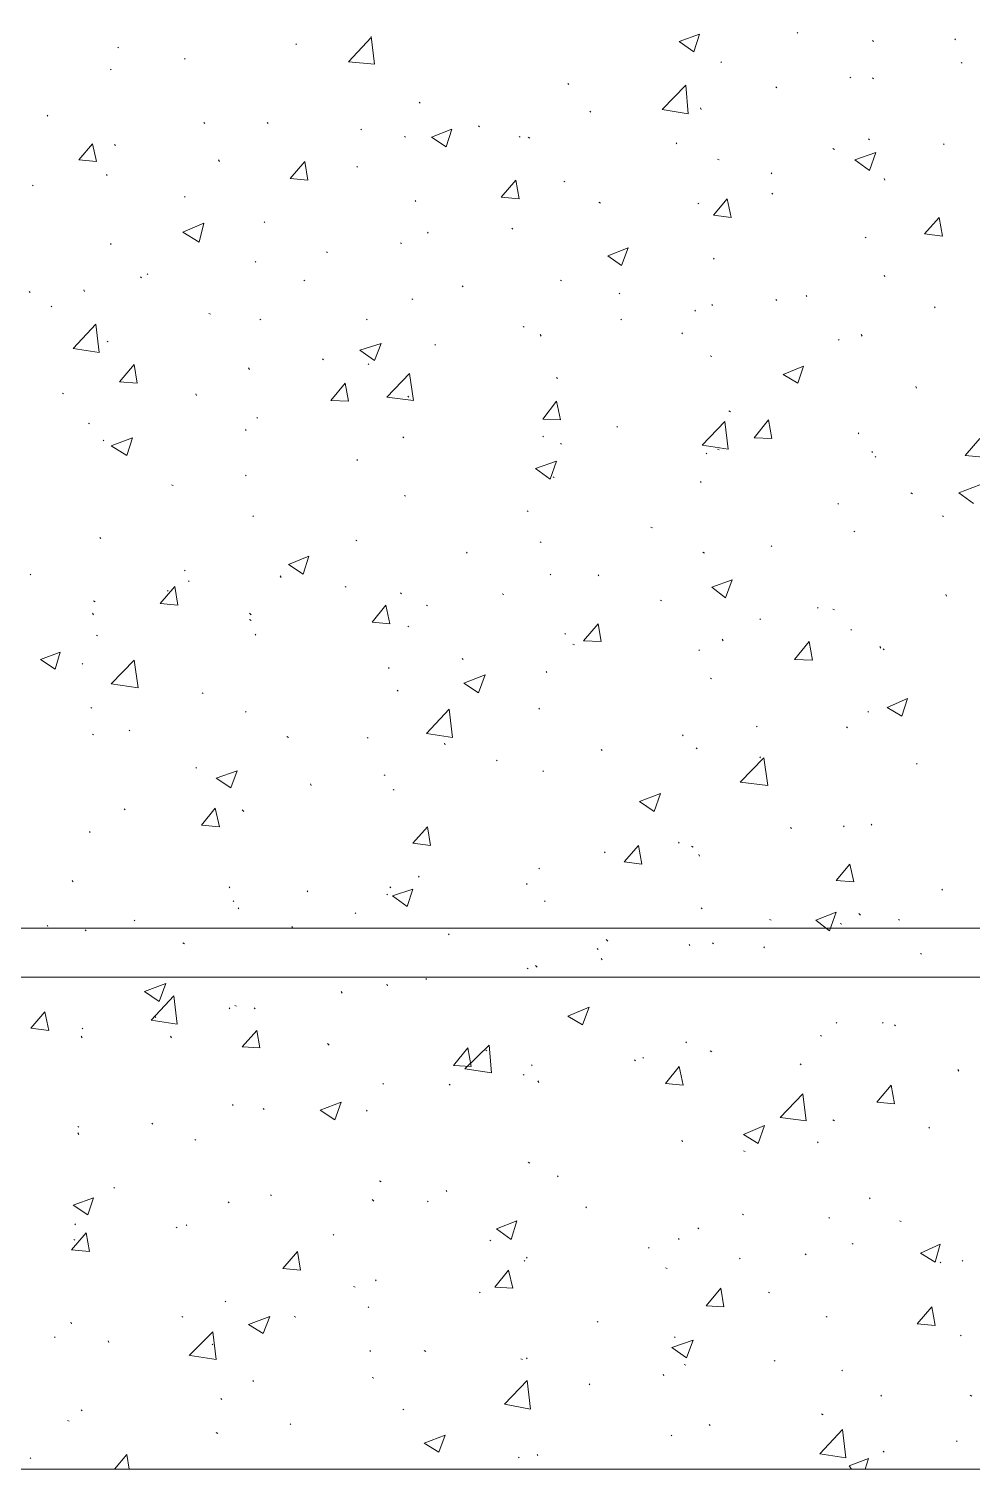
# Model space of a CAD drawing. Header units: millimetres. Extents: x 2928 to 3112, y 1220 to 1280.
# Drawn here: x 2945.132 to 2947.067, y 1240.79 to 1243.746 of the extents above; entities that cross this region are included whole.
import ezdxf

# ---------------------------------------------------------------- set-up
doc = ezdxf.new("R2010")
doc.units = ezdxf.units.MM

msp = doc.modelspace()

# ---------------------------------------------------------------- linework, layer by layer
at = {"color": 253, "linetype": 'Continuous', "lineweight": 5, "true_color": 0x9a9a9a}
for points in [[(2940.97965, 1262.56226), (2981.54689, 1262.56226), (2981.54689, 1240.79028), (2940.97965, 1240.79028)], [(2941.98633, 1261.55224), (2980.53854, 1261.55224), (2980.53854, 1241.8003), (2941.98633, 1241.8003)]]:
    msp.add_lwpolyline(points, close=True, dxfattribs=at)
for points in [[(2961.2116, 1241.9003), (2942.08633, 1241.9003), (2942.08633, 1247.74538), (2950.25144, 1247.74538), (2950.25144, 1256.61384), (2942.08633, 1256.61384), (2942.08633, 1261.45224), (2961.2116, 1261.45224), (2961.2116, 1249.1904)], [(2947.92975, 1241.8003), (2941.92799, 1241.8003), (2941.92799, 1241.8003)], [(2946.92306, 1240.79028), (2941.12465, 1240.79028), (2941.12465, 1240.79028)], [(2946.92306, 1240.79028), (2941.92799, 1240.79028), (2941.92799, 1240.79028)]]:
    msp.add_lwpolyline(points, dxfattribs=at)
at = {"color": 92, "linetype": 'Continuous', "lineweight": 13, "true_color": 0x00b800}
for points in [[(2945.68138, 1243.71366), (2945.67971, 1243.71532), (2945.67971, 1243.71532)], [(2945.78805, 1243.67866), (2945.83472, 1243.72866), (2945.83472, 1243.72866)], [(2945.84138, 1243.67366), (2945.83472, 1243.73032), (2945.83472, 1243.73032)], [(2946.46639, 1243.72032), (2946.50806, 1243.73532), (2946.50806, 1243.73532)], [(2946.46639, 1243.72032), (2946.49639, 1243.69866), (2946.49639, 1243.69866)], [(2946.49639, 1243.69866), (2946.50806, 1243.73532), (2946.50806, 1243.73532)], [(2946.70973, 1243.73699), (2946.70806, 1243.73866), (2946.70806, 1243.73866)], [(2946.86473, 1243.72032), (2946.86306, 1243.72199), (2946.86306, 1243.72199)], [(2947.03307, 1243.72366), (2947.0314, 1243.72532), (2947.0314, 1243.72532)], [(2945.31637, 1243.70699), (2945.31471, 1243.70866), (2945.31471, 1243.70866)], [(2945.45304, 1243.68366), (2945.45138, 1243.68532), (2945.45138, 1243.68532)], [(2945.30137, 1243.66199), (2945.29971, 1243.66366), (2945.29971, 1243.66366)], [(2945.78805, 1243.67866), (2945.84138, 1243.67366), (2945.84138, 1243.67366)], [(2946.55306, 1243.67699), (2946.55139, 1243.67866), (2946.55139, 1243.67866)], [(2947.0464, 1243.67532), (2947.04473, 1243.67699), (2947.04473, 1243.67699)], [(2946.23972, 1243.63199), (2946.23805, 1243.63366), (2946.23805, 1243.63366)], [(2946.43139, 1243.58032), (2946.47972, 1243.63032), (2946.47972, 1243.63032)], [(2946.48472, 1243.57199), (2946.47972, 1243.63032), (2946.47972, 1243.63032)], [(2946.66639, 1243.62532), (2946.66473, 1243.62699), (2946.66473, 1243.62699)], [(2946.81806, 1243.64532), (2946.8164, 1243.64699), (2946.8164, 1243.64699)], [(2946.86473, 1243.64366), (2946.86306, 1243.64532), (2946.86306, 1243.64532)], [(2945.17137, 1243.56699), (2945.16971, 1243.56865), (2945.16971, 1243.56865)], [(2945.93472, 1243.59365), (2945.93305, 1243.59532), (2945.93305, 1243.59532)], [(2946.28472, 1243.57532), (2946.28305, 1243.57699), (2946.28305, 1243.57699)], [(2946.43139, 1243.58032), (2946.48472, 1243.57199), (2946.48472, 1243.57199)], [(2946.51139, 1243.58032), (2946.50972, 1243.58365), (2946.50972, 1243.58365)], [(2945.49304, 1243.55199), (2945.49138, 1243.55365), (2945.49138, 1243.55365)], [(2945.62305, 1243.55199), (2945.62138, 1243.55365), (2945.62138, 1243.55365)], [(2945.81471, 1243.53865), (2945.81305, 1243.54032), (2945.81305, 1243.54032)], [(2945.95805, 1243.52365), (2945.99972, 1243.54032), (2945.99972, 1243.54032)], [(2945.98805, 1243.50365), (2945.99972, 1243.54032), (2945.99972, 1243.54032)], [(2946.05638, 1243.54532), (2946.05472, 1243.54699), (2946.05472, 1243.54699)], [(2945.23471, 1243.47699), (2945.26304, 1243.51032), (2945.26304, 1243.51032)], [(2945.27137, 1243.47365), (2945.26304, 1243.51032), (2945.26304, 1243.51032)], [(2945.30971, 1243.50699), (2945.30804, 1243.50865), (2945.30804, 1243.50865)], [(2945.90472, 1243.52365), (2945.90305, 1243.52532), (2945.90305, 1243.52532)], [(2945.95805, 1243.52365), (2945.98805, 1243.50365), (2945.98805, 1243.50365)], [(2946.13972, 1243.52365), (2946.13805, 1243.52532), (2946.13805, 1243.52532)], [(2946.15972, 1243.52199), (2946.15639, 1243.52365), (2946.15639, 1243.52365)], [(2946.46139, 1243.51032), (2946.45972, 1243.51199), (2946.45972, 1243.51199)], [(2946.8564, 1243.51865), (2946.85473, 1243.52032), (2946.85473, 1243.52032)], [(2947.00973, 1243.50865), (2947.00807, 1243.51032), (2947.00807, 1243.51032)], [(2946.54806, 1243.47699), (2946.54473, 1243.47865), (2946.54473, 1243.47865)], [(2946.78473, 1243.49865), (2946.7814, 1243.50032), (2946.7814, 1243.50032)], [(2946.8264, 1243.47699), (2946.86973, 1243.49199), (2946.86973, 1243.49199)], [(2946.8564, 1243.45532), (2946.86973, 1243.49199), (2946.86973, 1243.49199)], [(2945.23471, 1243.47699), (2945.27137, 1243.47365), (2945.27137, 1243.47365)], [(2945.52304, 1243.47365), (2945.52138, 1243.47699), (2945.52138, 1243.47699)], [(2945.66805, 1243.43865), (2945.69805, 1243.47365), (2945.69805, 1243.47365)], [(2945.70471, 1243.43532), (2945.69805, 1243.47365), (2945.69805, 1243.47365)], [(2945.80638, 1243.46199), (2945.80471, 1243.46365), (2945.80471, 1243.46365)], [(2946.65639, 1243.44865), (2946.65473, 1243.45032), (2946.65473, 1243.45032)], [(2946.8264, 1243.47699), (2946.8564, 1243.45532), (2946.8564, 1243.45532)], [(2945.14137, 1243.42365), (2945.13971, 1243.42532), (2945.13971, 1243.42532)], [(2945.29304, 1243.44532), (2945.29137, 1243.44699), (2945.29137, 1243.44699)], [(2945.66805, 1243.43865), (2945.70471, 1243.43532), (2945.70471, 1243.43532)], [(2946.10139, 1243.40032), (2946.13139, 1243.43532), (2946.13139, 1243.43532)], [(2946.13805, 1243.39699), (2946.13139, 1243.43532), (2946.13139, 1243.43532)], [(2946.23139, 1243.43199), (2946.22972, 1243.43365), (2946.22972, 1243.43365)], [(2946.88806, 1243.43532), (2946.8864, 1243.43865), (2946.8864, 1243.43865)], [(2945.45304, 1243.40032), (2945.45138, 1243.40199), (2945.45138, 1243.40199)], [(2945.92638, 1243.39198), (2945.92472, 1243.39365), (2945.92472, 1243.39365)], [(2946.10139, 1243.40032), (2946.13805, 1243.39699), (2946.13805, 1243.39699)], [(2946.30472, 1243.38865), (2946.30139, 1243.39032), (2946.30139, 1243.39032)], [(2946.53639, 1243.36365), (2946.56473, 1243.39699), (2946.56473, 1243.39699)], [(2946.57306, 1243.35865), (2946.56473, 1243.39699), (2946.56473, 1243.39699)], [(2946.65806, 1243.40699), (2946.65639, 1243.40865), (2946.65639, 1243.40865)], [(2946.50639, 1243.38698), (2946.50472, 1243.38865), (2946.50472, 1243.38865)], [(2946.53639, 1243.36365), (2946.57306, 1243.35865), (2946.57306, 1243.35865)], [(2945.44804, 1243.32865), (2945.49138, 1243.34698), (2945.49138, 1243.34698)], [(2945.48138, 1243.30865), (2945.49138, 1243.34698), (2945.49138, 1243.34698)], [(2945.61638, 1243.34865), (2945.61471, 1243.35032), (2945.61471, 1243.35032)], [(2946.12472, 1243.33532), (2946.12305, 1243.33698), (2946.12305, 1243.33698)], [(2946.96973, 1243.32532), (2946.99973, 1243.35865), (2946.99973, 1243.35865)], [(2947.0064, 1243.32032), (2946.99973, 1243.35865), (2946.99973, 1243.35865)], [(2945.30137, 1243.30365), (2945.29971, 1243.30532), (2945.29971, 1243.30532)], [(2945.44804, 1243.32865), (2945.48138, 1243.30865), (2945.48138, 1243.30865)], [(2945.89638, 1243.30532), (2945.89472, 1243.30698), (2945.89472, 1243.30698)], [(2945.95138, 1243.32698), (2945.94972, 1243.32865), (2945.94972, 1243.32865)], [(2946.84973, 1243.31698), (2946.84806, 1243.31865), (2946.84806, 1243.31865)], [(2946.96973, 1243.32532), (2947.0064, 1243.32032), (2947.0064, 1243.32032)], [(2945.74471, 1243.28698), (2945.74305, 1243.28865), (2945.74305, 1243.28865)], [(2946.31972, 1243.28032), (2946.36139, 1243.29698), (2946.36139, 1243.29698)], [(2946.31972, 1243.28032), (2946.34806, 1243.26032), (2946.34806, 1243.26032)], [(2946.34806, 1243.26032), (2946.36139, 1243.29698), (2946.36139, 1243.29698)], [(2946.53806, 1243.27365), (2946.53639, 1243.27532), (2946.53639, 1243.27532)], [(2945.37638, 1243.24198), (2945.37471, 1243.24365), (2945.37471, 1243.24365)], [(2945.59805, 1243.26698), (2945.59638, 1243.26865), (2945.59638, 1243.26865)], [(2945.36304, 1243.23532), (2945.36138, 1243.23698), (2945.36138, 1243.23698)], [(2945.69805, 1243.22865), (2945.69638, 1243.23032), (2945.69638, 1243.23032)], [(2946.02305, 1243.21698), (2946.02138, 1243.21865), (2946.02138, 1243.21865)], [(2946.22472, 1243.22865), (2946.22305, 1243.23032), (2946.22305, 1243.23032)], [(2946.88806, 1243.23698), (2946.8864, 1243.24032), (2946.8864, 1243.24032)], [(2945.13471, 1243.20532), (2945.13304, 1243.20698), (2945.13304, 1243.20698)], [(2945.24637, 1243.20698), (2945.24471, 1243.21032), (2945.24471, 1243.21032)], [(2945.91972, 1243.19032), (2945.91805, 1243.19198), (2945.91805, 1243.19198)], [(2946.34472, 1243.20198), (2946.34306, 1243.20365), (2946.34306, 1243.20365)], [(2946.66639, 1243.18865), (2946.66473, 1243.19032), (2946.66473, 1243.19032)], [(2946.72806, 1243.19698), (2946.72639, 1243.19865), (2946.72639, 1243.19865)], [(2945.17971, 1243.17532), (2945.17804, 1243.17698), (2945.17804, 1243.17698)], [(2945.50471, 1243.16031), (2945.50138, 1243.16198), (2945.50138, 1243.16198)], [(2946.49972, 1243.16698), (2946.49806, 1243.16865), (2946.49806, 1243.16865)], [(2946.53473, 1243.17865), (2946.53306, 1243.18032), (2946.53306, 1243.18032)], [(2946.9914, 1243.17365), (2946.98973, 1243.17532), (2946.98973, 1243.17532)], [(2945.22304, 1243.09031), (2945.26971, 1243.14031), (2945.26971, 1243.14031)], [(2945.27637, 1243.08198), (2945.26971, 1243.14031), (2945.26971, 1243.14031)], [(2945.60805, 1243.14865), (2945.60638, 1243.15031), (2945.60638, 1243.15031)], [(2945.82638, 1243.14865), (2945.82471, 1243.15031), (2945.82471, 1243.15031)], [(2946.14805, 1243.13365), (2946.14639, 1243.13531), (2946.14639, 1243.13531)], [(2946.34806, 1243.14865), (2946.34639, 1243.15031), (2946.34639, 1243.15031)], [(2945.29471, 1243.10365), (2945.29304, 1243.10531), (2945.29304, 1243.10531)], [(2945.81138, 1243.08698), (2945.85472, 1243.10031), (2945.85472, 1243.10031)], [(2945.84138, 1243.06531), (2945.85472, 1243.10031), (2945.85472, 1243.10031)], [(2945.96638, 1243.09698), (2945.96472, 1243.09865), (2945.96472, 1243.09865)], [(2946.18305, 1243.11531), (2946.18139, 1243.11865), (2946.18139, 1243.11865)], [(2946.47306, 1243.12031), (2946.47139, 1243.12198), (2946.47139, 1243.12198)], [(2946.79473, 1243.10698), (2946.79306, 1243.10865), (2946.79306, 1243.10865)], [(2946.8414, 1243.11531), (2946.83973, 1243.11865), (2946.83973, 1243.11865)], [(2945.22304, 1243.09031), (2945.27637, 1243.08198), (2945.27637, 1243.08198)], [(2945.73638, 1243.06698), (2945.73471, 1243.06865), (2945.73471, 1243.06865)], [(2945.81138, 1243.08698), (2945.84138, 1243.06531), (2945.84138, 1243.06531)], [(2946.53306, 1243.07365), (2946.52973, 1243.07531), (2946.52973, 1243.07531)], [(2945.31804, 1243.02198), (2945.34804, 1243.05698), (2945.34804, 1243.05698)], [(2945.35471, 1243.01865), (2945.34804, 1243.05698), (2945.34804, 1243.05698)], [(2945.58471, 1243.04698), (2945.58304, 1243.05031), (2945.58304, 1243.05031)], [(2945.82972, 1243.05698), (2945.82805, 1243.05865), (2945.82805, 1243.05865)], [(2945.86638, 1242.99031), (2945.91305, 1243.03865), (2945.91305, 1243.03865)], [(2945.92138, 1242.98365), (2945.91305, 1243.03865), (2945.91305, 1243.03865)], [(2946.67973, 1243.03698), (2946.72139, 1243.05365), (2946.72139, 1243.05365)], [(2946.67973, 1243.03698), (2946.70973, 1243.01865), (2946.70973, 1243.01865)], [(2946.70973, 1243.01865), (2946.72139, 1243.05365), (2946.72139, 1243.05365)], [(2945.31804, 1243.02198), (2945.35471, 1243.01865), (2945.35471, 1243.01865)], [(2945.75138, 1242.98365), (2945.78138, 1243.01865), (2945.78138, 1243.01865)], [(2945.78805, 1242.98198), (2945.78138, 1243.01865), (2945.78138, 1243.01865)], [(2946.21639, 1243.02865), (2946.21472, 1243.03031), (2946.21472, 1243.03031)], [(2946.95306, 1243.00865), (2946.9514, 1243.01198), (2946.9514, 1243.01198)], [(2945.20304, 1242.99698), (2945.20137, 1242.99865), (2945.20137, 1242.99865)], [(2945.47638, 1242.99365), (2945.47471, 1242.99698), (2945.47471, 1242.99698)], [(2945.75138, 1242.98365), (2945.78805, 1242.98198), (2945.78805, 1242.98198)], [(2945.86638, 1242.99031), (2945.92138, 1242.98365), (2945.92138, 1242.98365)], [(2945.91138, 1242.99031), (2945.90972, 1242.99198), (2945.90972, 1242.99198)], [(2946.18639, 1242.94531), (2946.21472, 1242.98198), (2946.21472, 1242.98198)], [(2946.22305, 1242.94365), (2946.21472, 1242.98198), (2946.21472, 1242.98198)], [(2945.60138, 1242.94698), (2945.59971, 1242.94865), (2945.59971, 1242.94865)], [(2946.57139, 1242.96031), (2946.56806, 1242.96198), (2946.56806, 1242.96198)], [(2945.25637, 1242.93531), (2945.25471, 1242.93698), (2945.25471, 1242.93698)], [(2945.57804, 1242.92198), (2945.57638, 1242.92364), (2945.57638, 1242.92364)], [(2946.18639, 1242.94531), (2946.22305, 1242.94365), (2946.22305, 1242.94365)], [(2946.33972, 1242.92865), (2946.33806, 1242.93031), (2946.33806, 1242.93031)], [(2946.51306, 1242.89198), (2946.55973, 1242.94031), (2946.55973, 1242.94031)], [(2946.56639, 1242.88364), (2946.55973, 1242.94031), (2946.55973, 1242.94031)], [(2946.61973, 1242.90698), (2946.64973, 1242.94365), (2946.64973, 1242.94365)], [(2946.65639, 1242.90531), (2946.64973, 1242.94365), (2946.64973, 1242.94365)], [(2946.83473, 1242.91531), (2946.83306, 1242.91698), (2946.83306, 1242.91698)], [(2945.28637, 1242.90031), (2945.28471, 1242.90198), (2945.28471, 1242.90198)], [(2945.30137, 1242.89031), (2945.34471, 1242.90698), (2945.34471, 1242.90698)], [(2945.30137, 1242.89031), (2945.33304, 1242.87031), (2945.33304, 1242.87031)], [(2945.33304, 1242.87031), (2945.34471, 1242.90698), (2945.34471, 1242.90698)], [(2945.90138, 1242.90698), (2945.89972, 1242.90864), (2945.89972, 1242.90864)], [(2946.18805, 1242.90864), (2946.18639, 1242.91031), (2946.18639, 1242.91031)], [(2946.22472, 1242.89364), (2946.22305, 1242.89531), (2946.22305, 1242.89531)], [(2946.51306, 1242.89198), (2946.56639, 1242.88364), (2946.56639, 1242.88364)], [(2946.61973, 1242.90698), (2946.65639, 1242.90531), (2946.65639, 1242.90531)], [(2947.05307, 1242.87031), (2947.08307, 1242.90531), (2947.08307, 1242.90531)], [(2945.80638, 1242.86031), (2945.80471, 1242.86198), (2945.80471, 1242.86198)], [(2946.17139, 1242.84364), (2946.21472, 1242.85864), (2946.21472, 1242.85864)], [(2946.20139, 1242.82198), (2946.21472, 1242.85864), (2946.21472, 1242.85864)], [(2946.52306, 1242.87364), (2946.52139, 1242.87531), (2946.52139, 1242.87531)], [(2946.54806, 1242.88198), (2946.54473, 1242.88364), (2946.54473, 1242.88364)], [(2946.86306, 1242.87698), (2946.8614, 1242.87864), (2946.8614, 1242.87864)], [(2946.86973, 1242.86698), (2946.86806, 1242.86864), (2946.86806, 1242.86864)], [(2947.05307, 1242.87031), (2947.08973, 1242.86698), (2947.08973, 1242.86698)], [(2945.57804, 1242.82864), (2945.57638, 1242.83031), (2945.57638, 1242.83031)], [(2946.17139, 1242.84364), (2946.20139, 1242.82198), (2946.20139, 1242.82198)], [(2945.42804, 1242.80864), (2945.42471, 1242.81031), (2945.42471, 1242.81031)], [(2946.20972, 1242.82531), (2946.20805, 1242.82698), (2946.20805, 1242.82698)], [(2946.51139, 1242.81531), (2946.50972, 1242.81698), (2946.50972, 1242.81698)], [(2947.03973, 1242.79364), (2947.08307, 1242.81031), (2947.08307, 1242.81031)], [(2945.90472, 1242.78698), (2945.90305, 1242.78864), (2945.90305, 1242.78864)], [(2946.79306, 1242.77031), (2946.7914, 1242.77198), (2946.7914, 1242.77198)], [(2946.94473, 1242.79198), (2946.9414, 1242.79364), (2946.9414, 1242.79364)], [(2947.03973, 1242.79364), (2947.06973, 1242.77198), (2947.06973, 1242.77198)], [(2945.59304, 1242.74531), (2945.59138, 1242.74698), (2945.59138, 1242.74698)], [(2946.15639, 1242.75531), (2946.15472, 1242.75698), (2946.15472, 1242.75698)], [(2947.00807, 1242.74531), (2947.0064, 1242.74698), (2947.0064, 1242.74698)], [(2946.41139, 1242.72198), (2946.40806, 1242.72364), (2946.40806, 1242.72364)], [(2946.8264, 1242.71364), (2946.82473, 1242.71531), (2946.82473, 1242.71531)], [(2945.27971, 1242.70031), (2945.27804, 1242.70198), (2945.27804, 1242.70198)], [(2945.80471, 1242.69531), (2945.80305, 1242.69698), (2945.80305, 1242.69698)], [(2946.18305, 1242.69197), (2946.18139, 1242.69364), (2946.18139, 1242.69364)], [(2946.65639, 1242.68364), (2946.65473, 1242.68531), (2946.65473, 1242.68531)], [(2945.66471, 1242.64697), (2945.70638, 1242.66364), (2945.70638, 1242.66364)], [(2945.69471, 1242.62697), (2945.70638, 1242.66364), (2945.70638, 1242.66364)], [(2946.03138, 1242.67031), (2946.02972, 1242.67197), (2946.02972, 1242.67197)], [(2946.51806, 1242.67031), (2946.51472, 1242.67197), (2946.51472, 1242.67197)], [(2945.13637, 1242.62531), (2945.13471, 1242.62697), (2945.13471, 1242.62697)], [(2945.45304, 1242.63364), (2945.45138, 1242.63531), (2945.45138, 1242.63531)], [(2945.64971, 1242.62031), (2945.64805, 1242.62364), (2945.64805, 1242.62364)], [(2945.66471, 1242.64697), (2945.69471, 1242.62697), (2945.69471, 1242.62697)], [(2946.20305, 1242.62531), (2946.20139, 1242.62697), (2946.20139, 1242.62697)], [(2946.30139, 1242.62364), (2946.29972, 1242.62531), (2946.29972, 1242.62531)], [(2945.40138, 1242.56697), (2945.43138, 1242.60197), (2945.43138, 1242.60197)], [(2945.41804, 1242.59197), (2945.41638, 1242.59364), (2945.41638, 1242.59364)], [(2945.43804, 1242.56364), (2945.43138, 1242.60197), (2945.43138, 1242.60197)], [(2945.46138, 1242.61197), (2945.45971, 1242.61364), (2945.45971, 1242.61364)], [(2945.78305, 1242.60031), (2945.78138, 1242.60197), (2945.78138, 1242.60197)], [(2946.53306, 1242.60031), (2946.57473, 1242.61531), (2946.57473, 1242.61531)], [(2946.53306, 1242.60031), (2946.56139, 1242.57864), (2946.56139, 1242.57864)], [(2946.56139, 1242.57864), (2946.57473, 1242.61531), (2946.57473, 1242.61531)], [(2945.26804, 1242.57031), (2945.26471, 1242.57197), (2945.26471, 1242.57197)], [(2945.40138, 1242.56697), (2945.43804, 1242.56364), (2945.43804, 1242.56364)], [(2945.83638, 1242.52864), (2945.86472, 1242.56364), (2945.86472, 1242.56364)], [(2945.87305, 1242.52531), (2945.86472, 1242.56364), (2945.86472, 1242.56364)], [(2945.89638, 1242.58697), (2945.89472, 1242.58864), (2945.89472, 1242.58864)], [(2945.94972, 1242.56197), (2945.94805, 1242.56364), (2945.94805, 1242.56364)], [(2946.10639, 1242.58531), (2946.10305, 1242.58697), (2946.10305, 1242.58697)], [(2946.42972, 1242.57197), (2946.42806, 1242.57364), (2946.42806, 1242.57364)], [(2947.01473, 1242.58197), (2947.01307, 1242.58531), (2947.01307, 1242.58531)], [(2945.26471, 1242.54364), (2945.26304, 1242.54697), (2945.26304, 1242.54697)], [(2945.58804, 1242.54364), (2945.58471, 1242.54697), (2945.58471, 1242.54697)], [(2945.58804, 1242.53197), (2945.58471, 1242.53364), (2945.58471, 1242.53364)], [(2946.63306, 1242.53364), (2946.63139, 1242.53531), (2946.63139, 1242.53531)], [(2946.75139, 1242.55697), (2946.74973, 1242.55864), (2946.74973, 1242.55864)], [(2946.78473, 1242.55364), (2946.7814, 1242.55531), (2946.7814, 1242.55531)], [(2945.59805, 1242.50197), (2945.59638, 1242.50364), (2945.59638, 1242.50364)], [(2945.83638, 1242.52864), (2945.87305, 1242.52531), (2945.87305, 1242.52531)], [(2945.91138, 1242.51864), (2945.90972, 1242.52031), (2945.90972, 1242.52031)], [(2946.23305, 1242.50364), (2946.23139, 1242.50531), (2946.23139, 1242.50531)], [(2946.26972, 1242.49031), (2946.29972, 1242.52531), (2946.29972, 1242.52531)], [(2946.30639, 1242.48864), (2946.29972, 1242.52531), (2946.29972, 1242.52531)], [(2946.81973, 1242.51197), (2946.81806, 1242.51364), (2946.81806, 1242.51364)], [(2945.27304, 1242.50031), (2945.27137, 1242.50197), (2945.27137, 1242.50197)], [(2946.25139, 1242.48197), (2946.24805, 1242.48364), (2946.24805, 1242.48364)], [(2946.26972, 1242.49031), (2946.30639, 1242.48864), (2946.30639, 1242.48864)], [(2946.55639, 1242.49031), (2946.55473, 1242.49364), (2946.55473, 1242.49364)], [(2946.70306, 1242.45197), (2946.73306, 1242.48864), (2946.73306, 1242.48864)], [(2946.73973, 1242.4503), (2946.73306, 1242.48864), (2946.73306, 1242.48864)], [(2946.87973, 1242.47531), (2946.87806, 1242.47864), (2946.87806, 1242.47864)], [(2946.8864, 1242.47197), (2946.88473, 1242.47364), (2946.88473, 1242.47364)], [(2945.15637, 1242.45197), (2945.19637, 1242.46697), (2945.19637, 1242.46697)], [(2945.15637, 1242.45197), (2945.18637, 1242.43197), (2945.18637, 1242.43197)], [(2945.18637, 1242.43197), (2945.19637, 1242.46697), (2945.19637, 1242.46697)], [(2945.24304, 1242.44197), (2945.24137, 1242.44364), (2945.24137, 1242.44364)], [(2945.30137, 1242.40197), (2945.34804, 1242.4503), (2945.34804, 1242.4503)], [(2945.35637, 1242.39364), (2945.34804, 1242.4503), (2945.34804, 1242.4503)], [(2946.02305, 1242.45197), (2946.02138, 1242.45364), (2946.02138, 1242.45364)], [(2946.50806, 1242.47031), (2946.50639, 1242.47197), (2946.50639, 1242.47197)], [(2946.70306, 1242.45197), (2946.73973, 1242.4503), (2946.73973, 1242.4503)], [(2945.87138, 1242.43364), (2945.86972, 1242.4353), (2945.86972, 1242.4353)], [(2946.02472, 1242.40364), (2946.06805, 1242.4203), (2946.06805, 1242.4203)], [(2946.05472, 1242.38364), (2946.06805, 1242.4203), (2946.06805, 1242.4203)], [(2946.19472, 1242.4253), (2946.19305, 1242.42697), (2946.19305, 1242.42697)], [(2946.53306, 1242.41197), (2946.52973, 1242.41364), (2946.52973, 1242.41364)], [(2945.30137, 1242.40197), (2945.35637, 1242.39364), (2945.35637, 1242.39364)], [(2945.88972, 1242.38697), (2945.88805, 1242.38864), (2945.88805, 1242.38864)], [(2946.02472, 1242.40364), (2946.05472, 1242.38364), (2946.05472, 1242.38364)], [(2945.48971, 1242.38197), (2945.48804, 1242.38364), (2945.48804, 1242.38364)], [(2946.89306, 1242.35364), (2946.93473, 1242.37197), (2946.93473, 1242.37197)], [(2946.92306, 1242.3353), (2946.93473, 1242.37197), (2946.93473, 1242.37197)], [(2945.26137, 1242.35197), (2945.25971, 1242.35364), (2945.25971, 1242.35364)], [(2945.57804, 1242.34364), (2945.57638, 1242.3453), (2945.57638, 1242.3453)], [(2945.94805, 1242.3003), (2945.99472, 1242.3503), (2945.99472, 1242.3503)], [(2946.00138, 1242.29197), (2945.99472, 1242.3503), (2945.99472, 1242.3503)], [(2946.17972, 1242.3503), (2946.17805, 1242.35197), (2946.17805, 1242.35197)], [(2946.85473, 1242.34364), (2946.85306, 1242.3453), (2946.85306, 1242.3453)], [(2946.89306, 1242.35364), (2946.92306, 1242.3353), (2946.92306, 1242.3353)], [(2945.26471, 1242.29697), (2945.26304, 1242.29864), (2945.26304, 1242.29864)], [(2945.33971, 1242.3053), (2945.33804, 1242.30697), (2945.33804, 1242.30697)], [(2945.94805, 1242.3003), (2946.00138, 1242.29197), (2946.00138, 1242.29197)], [(2946.47472, 1242.2953), (2946.47306, 1242.29697), (2946.47306, 1242.29697)], [(2946.62639, 1242.31364), (2946.62473, 1242.3153), (2946.62473, 1242.3153)], [(2946.8114, 1242.31197), (2946.80973, 1242.31364), (2946.80973, 1242.31364)], [(2945.66471, 1242.29197), (2945.66138, 1242.29364), (2945.66138, 1242.29364)], [(2945.82805, 1242.2903), (2945.82638, 1242.29197), (2945.82638, 1242.29197)], [(2945.98638, 1242.27697), (2945.98472, 1242.2803), (2945.98472, 1242.2803)], [(2946.30806, 1242.2653), (2946.30639, 1242.26697), (2946.30639, 1242.26697)], [(2946.50306, 1242.26864), (2946.50139, 1242.2703), (2946.50139, 1242.2703)], [(2946.09305, 1242.24364), (2946.09139, 1242.2453), (2946.09139, 1242.2453)], [(2946.59139, 1242.2003), (2946.63973, 1242.2503), (2946.63973, 1242.2503)], [(2946.63306, 1242.2503), (2946.63139, 1242.25197), (2946.63139, 1242.25197)], [(2946.64806, 1242.19363), (2946.63973, 1242.2503), (2946.63973, 1242.2503)], [(2946.95473, 1242.23697), (2946.95306, 1242.23864), (2946.95306, 1242.23864)], [(2945.47638, 1242.22864), (2945.47471, 1242.2303), (2945.47471, 1242.2303)], [(2945.51638, 1242.20863), (2945.55971, 1242.22363), (2945.55971, 1242.22363)], [(2945.51638, 1242.20863), (2945.54638, 1242.18863), (2945.54638, 1242.18863)], [(2945.54638, 1242.18863), (2945.55971, 1242.22363), (2945.55971, 1242.22363)], [(2945.86305, 1242.21363), (2945.86138, 1242.2153), (2945.86138, 1242.2153)], [(2946.18805, 1242.22197), (2946.18639, 1242.22363), (2946.18639, 1242.22363)], [(2945.71138, 1242.19363), (2945.70971, 1242.19697), (2945.70971, 1242.19697)], [(2945.88138, 1242.18363), (2945.87972, 1242.1853), (2945.87972, 1242.1853)], [(2946.59139, 1242.2003), (2946.64806, 1242.19363), (2946.64806, 1242.19363)], [(2946.38472, 1242.1603), (2946.42806, 1242.17697), (2946.42806, 1242.17697)], [(2946.38472, 1242.1603), (2946.41472, 1242.1403), (2946.41472, 1242.1403)], [(2946.41472, 1242.1403), (2946.42806, 1242.17697), (2946.42806, 1242.17697)], [(2945.32971, 1242.14363), (2945.32804, 1242.1453), (2945.32804, 1242.1453)], [(2945.48638, 1242.11197), (2945.51471, 1242.14697), (2945.51471, 1242.14697)], [(2945.52304, 1242.10863), (2945.51471, 1242.14697), (2945.51471, 1242.14697)], [(2945.57304, 1242.1403), (2945.56971, 1242.14363), (2945.56971, 1242.14363)], [(2945.25804, 1242.09697), (2945.25637, 1242.09863), (2945.25637, 1242.09863)], [(2945.48638, 1242.11197), (2945.52304, 1242.10863), (2945.52304, 1242.10863)], [(2945.91972, 1242.0753), (2945.94972, 1242.10863), (2945.94972, 1242.10863)], [(2945.95638, 1242.0703), (2945.94972, 1242.10863), (2945.94972, 1242.10863)], [(2946.69639, 1242.1053), (2946.69473, 1242.10697), (2946.69473, 1242.10697)], [(2946.80473, 1242.10863), (2946.80306, 1242.1103), (2946.80306, 1242.1103)], [(2946.8614, 1242.11197), (2946.85973, 1242.11363), (2946.85973, 1242.11363)], [(2945.91972, 1242.0753), (2945.95638, 1242.0703), (2945.95638, 1242.0703)], [(2946.35306, 1242.03697), (2946.38306, 1242.0703), (2946.38306, 1242.0703)], [(2946.38972, 1242.03197), (2946.38306, 1242.0703), (2946.38306, 1242.0703)], [(2946.46639, 1242.0753), (2946.46472, 1242.07697), (2946.46472, 1242.07697)], [(2946.49472, 1242.06697), (2946.49139, 1242.06863), (2946.49139, 1242.06863)], [(2946.31472, 1242.0553), (2946.31306, 1242.05697), (2946.31306, 1242.05697)], [(2946.35306, 1242.03697), (2946.38972, 1242.03197), (2946.38972, 1242.03197)], [(2946.50806, 1242.04863), (2946.50639, 1242.05197), (2946.50639, 1242.05197)], [(2946.78806, 1241.99863), (2946.8164, 1242.03197), (2946.8164, 1242.03197)], [(2946.82473, 1241.9953), (2946.8164, 1242.03197), (2946.8164, 1242.03197)], [(2945.93305, 1242.0053), (2945.93138, 1242.00697), (2945.93138, 1242.00697)], [(2946.17972, 1242.02197), (2946.17805, 1242.02363), (2946.17805, 1242.02363)], [(2945.22304, 1241.9953), (2945.22137, 1241.99863), (2945.22137, 1241.99863)], [(2945.54471, 1241.98363), (2945.54304, 1241.9853), (2945.54304, 1241.9853)], [(2945.70471, 1241.9753), (2945.70305, 1241.97696), (2945.70305, 1241.97696)], [(2945.86805, 1241.96863), (2945.86638, 1241.9703), (2945.86638, 1241.9703)], [(2945.87472, 1241.98363), (2945.87305, 1241.9853), (2945.87305, 1241.9853)], [(2945.87805, 1241.96696), (2945.91972, 1241.9803), (2945.91972, 1241.9803)], [(2945.90805, 1241.9453), (2945.91972, 1241.9803), (2945.91972, 1241.9803)], [(2946.15472, 1241.9903), (2946.15305, 1241.99196), (2946.15305, 1241.99196)], [(2946.78806, 1241.99863), (2946.82473, 1241.9953), (2946.82473, 1241.9953)], [(2947.0064, 1241.97863), (2947.00473, 1241.9803), (2947.00473, 1241.9803)], [(2945.55304, 1241.9553), (2945.55138, 1241.95696), (2945.55138, 1241.95696)], [(2945.56304, 1241.9403), (2945.56138, 1241.94196), (2945.56138, 1241.94196)], [(2945.87805, 1241.96696), (2945.90805, 1241.9453), (2945.90805, 1241.9453)], [(2946.19139, 1241.9553), (2946.18972, 1241.95696), (2946.18972, 1241.95696)], [(2946.51306, 1241.9403), (2946.51139, 1241.94196), (2946.51139, 1241.94196)], [(2945.34971, 1241.9153), (2945.34804, 1241.91696), (2945.34804, 1241.91696)], [(2945.80305, 1241.9303), (2945.80138, 1241.93196), (2945.80138, 1241.93196)], [(2946.65473, 1241.91696), (2946.65139, 1241.91863), (2946.65139, 1241.91863)], [(2946.74639, 1241.91696), (2946.78806, 1241.93363), (2946.78806, 1241.93363)], [(2946.74639, 1241.91696), (2946.77473, 1241.8953), (2946.77473, 1241.8953)], [(2946.77473, 1241.8953), (2946.78806, 1241.93363), (2946.78806, 1241.93363)], [(2946.83806, 1241.92696), (2946.83473, 1241.9303), (2946.83473, 1241.9303)], [(2946.91806, 1241.91696), (2946.9164, 1241.91863), (2946.9164, 1241.91863)], [(2945.17137, 1241.90363), (2945.16971, 1241.90696), (2945.16971, 1241.90696)], [(2945.24971, 1241.8953), (2945.24804, 1241.89696), (2945.24804, 1241.89696)], [(2945.67305, 1241.90196), (2945.67138, 1241.90363), (2945.67138, 1241.90363)], [(2945.99472, 1241.88696), (2945.99305, 1241.88863), (2945.99305, 1241.88863)], [(2946.79973, 1241.90863), (2946.7964, 1241.9103), (2946.7964, 1241.9103)], [(2945.45138, 1241.86863), (2945.44804, 1241.8703), (2945.44804, 1241.8703)], [(2946.29972, 1241.85696), (2946.29806, 1241.85863), (2946.29806, 1241.85863)], [(2946.31972, 1241.87363), (2946.31639, 1241.87696), (2946.31639, 1241.87696)], [(2946.48806, 1241.8653), (2946.48639, 1241.86696), (2946.48639, 1241.86696)], [(2946.53639, 1241.86863), (2946.53473, 1241.8703), (2946.53473, 1241.8703)], [(2946.64139, 1241.8603), (2946.63973, 1241.86196), (2946.63973, 1241.86196)], [(2946.17472, 1241.8203), (2946.17139, 1241.82363), (2946.17139, 1241.82363)], [(2946.30806, 1241.8353), (2946.30639, 1241.83863), (2946.30639, 1241.83863)], [(2946.96306, 1241.84696), (2946.9614, 1241.84863), (2946.9614, 1241.84863)], [(2945.94805, 1241.7953), (2945.94638, 1241.79696), (2945.94638, 1241.79696)], [(2946.15639, 1241.81696), (2946.15472, 1241.81863), (2946.15472, 1241.81863)], [(2945.36971, 1241.7703), (2945.41304, 1241.78696), (2945.41304, 1241.78696)], [(2945.36971, 1241.7703), (2945.39971, 1241.75029), (2945.39971, 1241.75029)], [(2945.39971, 1241.75029), (2945.41304, 1241.78696), (2945.41304, 1241.78696)], [(2945.77471, 1241.76696), (2945.77305, 1241.7703), (2945.77305, 1241.7703)], [(2945.86805, 1241.78196), (2945.86638, 1241.7853), (2945.86638, 1241.7853)], [(2945.38304, 1241.71196), (2945.42971, 1241.76196), (2945.42971, 1241.76196)], [(2945.43638, 1241.70363), (2945.42971, 1241.76196), (2945.42971, 1241.76196)], [(2945.54471, 1241.73529), (2945.54304, 1241.73696), (2945.54304, 1241.73696)], [(2945.55804, 1241.74029), (2945.55471, 1241.74196), (2945.55471, 1241.74196)], [(2945.59638, 1241.73529), (2945.59471, 1241.73696), (2945.59471, 1241.73696)], [(2946.23805, 1241.72029), (2946.28139, 1241.73863), (2946.28139, 1241.73863)], [(2946.26805, 1241.70196), (2946.28139, 1241.73863), (2946.28139, 1241.73863)], [(2945.13637, 1241.69529), (2945.16471, 1241.72863), (2945.16471, 1241.72863)], [(2945.17304, 1241.69029), (2945.16471, 1241.72863), (2945.16471, 1241.72863)], [(2945.38304, 1241.71196), (2945.43638, 1241.70363), (2945.43638, 1241.70363)], [(2945.39304, 1241.71696), (2945.39138, 1241.71863), (2945.39138, 1241.71863)], [(2946.23805, 1241.72029), (2946.26805, 1241.70196), (2946.26805, 1241.70196)], [(2946.78973, 1241.70529), (2946.78806, 1241.70696), (2946.78806, 1241.70696)], [(2946.88473, 1241.70529), (2946.88306, 1241.70696), (2946.88306, 1241.70696)], [(2945.13637, 1241.69529), (2945.17304, 1241.69029), (2945.17304, 1241.69029)], [(2945.24137, 1241.67529), (2945.23971, 1241.67863), (2945.23971, 1241.67863)], [(2945.24304, 1241.69363), (2945.24137, 1241.69529), (2945.24137, 1241.69529)], [(2945.42471, 1241.67529), (2945.42304, 1241.67863), (2945.42304, 1241.67863)], [(2945.56971, 1241.65696), (2945.59971, 1241.69029), (2945.59971, 1241.69029)], [(2945.60638, 1241.65529), (2945.59971, 1241.69029), (2945.59971, 1241.69029)], [(2946.75806, 1241.67863), (2946.75639, 1241.68029), (2946.75639, 1241.68029)], [(2946.90973, 1241.70029), (2946.90806, 1241.70196), (2946.90806, 1241.70196)], [(2945.56971, 1241.65696), (2945.60638, 1241.65529), (2945.60638, 1241.65529)], [(2945.74805, 1241.66029), (2945.74471, 1241.66363), (2945.74471, 1241.66363)], [(2946.00305, 1241.61863), (2946.03305, 1241.65529), (2946.03305, 1241.65529)], [(2946.02638, 1241.61196), (2946.07639, 1241.66029), (2946.07639, 1241.66029)], [(2946.03972, 1241.61696), (2946.03305, 1241.65529), (2946.03305, 1241.65529)], [(2946.07139, 1241.64863), (2946.06972, 1241.65029), (2946.06972, 1241.65029)], [(2946.08139, 1241.60363), (2946.07639, 1241.66029), (2946.07639, 1241.66029)], [(2946.48139, 1241.66529), (2946.47972, 1241.66696), (2946.47972, 1241.66696)], [(2946.53306, 1241.64696), (2946.52973, 1241.64863), (2946.52973, 1241.64863)], [(2946.00305, 1241.61863), (2946.03972, 1241.61696), (2946.03972, 1241.61696)], [(2946.16472, 1241.61863), (2946.16305, 1241.62029), (2946.16305, 1241.62029)], [(2946.37639, 1241.62863), (2946.37472, 1241.63029), (2946.37472, 1241.63029)], [(2946.39306, 1241.63363), (2946.39139, 1241.63529), (2946.39139, 1241.63529)], [(2946.43806, 1241.58196), (2946.46639, 1241.61696), (2946.46639, 1241.61696)], [(2946.47472, 1241.57863), (2946.46639, 1241.61696), (2946.46639, 1241.61696)], [(2946.71639, 1241.62029), (2946.71473, 1241.62196), (2946.71473, 1241.62196)], [(2946.02638, 1241.61196), (2946.08139, 1241.60363), (2946.08139, 1241.60363)], [(2946.14805, 1241.59863), (2946.14639, 1241.60029), (2946.14639, 1241.60029)], [(2946.17805, 1241.58363), (2946.17639, 1241.58696), (2946.17639, 1241.58696)], [(2947.03973, 1241.60696), (2947.03807, 1241.61029), (2947.03807, 1241.61029)], [(2945.85972, 1241.58029), (2945.85805, 1241.58196), (2945.85805, 1241.58196)], [(2945.99638, 1241.57863), (2945.99472, 1241.58029), (2945.99472, 1241.58029)], [(2946.43806, 1241.58196), (2946.47472, 1241.57863), (2946.47472, 1241.57863)], [(2946.67306, 1241.51196), (2946.71973, 1241.56029), (2946.71973, 1241.56029)], [(2946.72639, 1241.50529), (2946.71973, 1241.56029), (2946.71973, 1241.56029)], [(2946.8714, 1241.54363), (2946.9014, 1241.57863), (2946.9014, 1241.57863)], [(2946.90806, 1241.54029), (2946.9014, 1241.57863), (2946.9014, 1241.57863)], [(2945.55138, 1241.53696), (2945.54971, 1241.53863), (2945.54971, 1241.53863)], [(2945.61471, 1241.52863), (2945.61305, 1241.53029), (2945.61305, 1241.53029)], [(2945.72971, 1241.52696), (2945.77305, 1241.54363), (2945.77305, 1241.54363)], [(2945.72971, 1241.52696), (2945.75971, 1241.50696), (2945.75971, 1241.50696)], [(2945.75971, 1241.50696), (2945.77305, 1241.54363), (2945.77305, 1241.54363)], [(2945.82638, 1241.52529), (2945.82471, 1241.52696), (2945.82471, 1241.52696)], [(2946.8714, 1241.54363), (2946.90806, 1241.54029), (2946.90806, 1241.54029)], [(2945.38638, 1241.49862), (2945.38471, 1241.50029), (2945.38471, 1241.50029)], [(2946.67306, 1241.51196), (2946.72639, 1241.50529), (2946.72639, 1241.50529)], [(2946.78473, 1241.50529), (2946.7814, 1241.50696), (2946.7814, 1241.50696)], [(2945.23471, 1241.49196), (2945.23304, 1241.49362), (2945.23304, 1241.49362)], [(2945.23471, 1241.47696), (2945.23304, 1241.48029), (2945.23304, 1241.48029)], [(2946.59806, 1241.47696), (2946.64139, 1241.49529), (2946.64139, 1241.49529)], [(2946.59806, 1241.47696), (2946.62806, 1241.45862), (2946.62806, 1241.45862)], [(2946.62806, 1241.45862), (2946.64139, 1241.49529), (2946.64139, 1241.49529)], [(2946.97973, 1241.49029), (2946.97806, 1241.49196), (2946.97806, 1241.49196)], [(2945.47471, 1241.46529), (2945.47304, 1241.46696), (2945.47304, 1241.46696)], [(2946.47306, 1241.46196), (2946.47139, 1241.46529), (2946.47139, 1241.46529)], [(2946.60139, 1241.44196), (2946.59806, 1241.44362), (2946.59806, 1241.44362)], [(2946.75139, 1241.46029), (2946.74973, 1241.46196), (2946.74973, 1241.46196)], [(2946.15972, 1241.41862), (2946.15639, 1241.42029), (2946.15639, 1241.42029)], [(2945.85472, 1241.38029), (2945.85138, 1241.38196), (2945.85138, 1241.38196)], [(2946.21805, 1241.39029), (2946.21639, 1241.39196), (2946.21639, 1241.39196)], [(2945.30804, 1241.36696), (2945.30637, 1241.36862), (2945.30637, 1241.36862)], [(2945.62971, 1241.35196), (2945.62805, 1241.35362), (2945.62805, 1241.35362)], [(2945.98972, 1241.36029), (2945.98805, 1241.36196), (2945.98805, 1241.36196)], [(2945.22304, 1241.33196), (2945.26471, 1241.34696), (2945.26471, 1241.34696)], [(2945.22304, 1241.33196), (2945.25304, 1241.31196), (2945.25304, 1241.31196)], [(2945.25304, 1241.31196), (2945.26471, 1241.34696), (2945.26471, 1241.34696)], [(2945.54304, 1241.33696), (2945.54138, 1241.33862), (2945.54138, 1241.33862)], [(2945.83972, 1241.34029), (2945.83638, 1241.34362), (2945.83638, 1241.34362)], [(2945.95138, 1241.33862), (2945.94972, 1241.34029), (2945.94972, 1241.34029)], [(2946.27639, 1241.32696), (2946.27472, 1241.32862), (2946.27472, 1241.32862)], [(2946.85806, 1241.34529), (2946.8564, 1241.34696), (2946.8564, 1241.34696)], [(2945.22804, 1241.29195), (2945.22637, 1241.29362), (2945.22637, 1241.29362)], [(2945.45638, 1241.29029), (2945.45471, 1241.29195), (2945.45471, 1241.29195)], [(2946.09139, 1241.28362), (2946.13305, 1241.30029), (2946.13305, 1241.30029)], [(2946.12139, 1241.26195), (2946.13305, 1241.30029), (2946.13305, 1241.30029)], [(2946.59806, 1241.31196), (2946.59639, 1241.31362), (2946.59639, 1241.31362)], [(2946.77473, 1241.30529), (2946.77306, 1241.30696), (2946.77306, 1241.30696)], [(2946.9214, 1241.29862), (2946.91806, 1241.30029), (2946.91806, 1241.30029)], [(2945.21971, 1241.24029), (2945.24971, 1241.27529), (2945.24971, 1241.27529)], [(2945.22637, 1241.26029), (2945.22471, 1241.26195), (2945.22471, 1241.26195)], [(2945.25637, 1241.23695), (2945.24971, 1241.27529), (2945.24971, 1241.27529)], [(2945.43638, 1241.28529), (2945.43471, 1241.28695), (2945.43471, 1241.28695)], [(2945.75805, 1241.27029), (2945.75638, 1241.27195), (2945.75638, 1241.27195)], [(2946.09139, 1241.28362), (2946.12139, 1241.26195), (2946.12139, 1241.26195)], [(2946.46639, 1241.26195), (2946.46472, 1241.26362), (2946.46472, 1241.26362)], [(2946.50639, 1241.28362), (2946.50472, 1241.28529), (2946.50472, 1241.28529)], [(2945.21971, 1241.24029), (2945.25637, 1241.23695), (2945.25637, 1241.23695)], [(2945.65305, 1241.20195), (2945.68305, 1241.23695), (2945.68305, 1241.23695)], [(2945.68971, 1241.19862), (2945.68305, 1241.23695), (2945.68305, 1241.23695)], [(2946.07972, 1241.25862), (2946.07805, 1241.26029), (2946.07805, 1241.26029)], [(2946.40472, 1241.24362), (2946.40306, 1241.24529), (2946.40306, 1241.24529)], [(2946.72639, 1241.23029), (2946.72473, 1241.23195), (2946.72473, 1241.23195)], [(2946.82306, 1241.25195), (2946.8214, 1241.25362), (2946.8214, 1241.25362)], [(2946.9614, 1241.23362), (2947.0014, 1241.25195), (2947.0014, 1241.25195)], [(2946.9614, 1241.23362), (2946.9914, 1241.21529), (2946.9914, 1241.21529)], [(2946.9914, 1241.21529), (2947.0014, 1241.25195), (2947.0014, 1241.25195)], [(2945.65305, 1241.20195), (2945.68971, 1241.19862), (2945.68971, 1241.19862)], [(2946.14972, 1241.21695), (2946.14805, 1241.21862), (2946.14805, 1241.21862)], [(2946.15472, 1241.22362), (2946.15305, 1241.22529), (2946.15305, 1241.22529)], [(2946.44139, 1241.20195), (2946.43806, 1241.20362), (2946.43806, 1241.20362)], [(2946.59139, 1241.22195), (2946.58973, 1241.22362), (2946.58973, 1241.22362)], [(2947.00307, 1241.21362), (2947.0014, 1241.21529), (2947.0014, 1241.21529)], [(2947.04807, 1241.21695), (2947.0464, 1241.21862), (2947.0464, 1241.21862)], [(2945.84472, 1241.17695), (2945.84305, 1241.17862), (2945.84305, 1241.17862)], [(2946.08805, 1241.16362), (2946.11639, 1241.19862), (2946.11639, 1241.19862)], [(2946.12472, 1241.16195), (2946.11639, 1241.19862), (2946.11639, 1241.19862)], [(2945.80138, 1241.16362), (2945.79805, 1241.16529), (2945.79805, 1241.16529)], [(2946.05805, 1241.15195), (2946.05638, 1241.15362), (2946.05638, 1241.15362)], [(2946.08805, 1241.16362), (2946.12472, 1241.16195), (2946.12472, 1241.16195)], [(2946.52139, 1241.12529), (2946.55139, 1241.16195), (2946.55139, 1241.16195)], [(2946.55806, 1241.12362), (2946.55139, 1241.16195), (2946.55139, 1241.16195)], [(2946.65139, 1241.15195), (2946.64973, 1241.15362), (2946.64973, 1241.15362)], [(2945.53638, 1241.13362), (2945.53471, 1241.13529), (2945.53471, 1241.13529)], [(2945.82972, 1241.12195), (2945.82805, 1241.12362), (2945.82805, 1241.12362)], [(2946.52139, 1241.12529), (2946.55806, 1241.12362), (2946.55806, 1241.12362)], [(2946.95473, 1241.08862), (2946.98473, 1241.12362), (2946.98473, 1241.12362)], [(2946.9914, 1241.08529), (2946.98473, 1241.12362), (2946.98473, 1241.12362)], [(2945.21971, 1241.08862), (2945.21804, 1241.09195), (2945.21804, 1241.09195)], [(2945.44804, 1241.10195), (2945.44638, 1241.10362), (2945.44638, 1241.10362)], [(2945.58304, 1241.08695), (2945.62638, 1241.10362), (2945.62638, 1241.10362)], [(2945.58304, 1241.08695), (2945.61305, 1241.06862), (2945.61305, 1241.06862)], [(2945.61305, 1241.06862), (2945.62638, 1241.10362), (2945.62638, 1241.10362)], [(2945.67971, 1241.10195), (2945.67638, 1241.10362), (2945.67638, 1241.10362)], [(2946.29972, 1241.09195), (2946.29806, 1241.09362), (2946.29806, 1241.09362)], [(2946.76973, 1241.10195), (2946.76806, 1241.10362), (2946.76806, 1241.10362)], [(2946.95473, 1241.08862), (2946.9914, 1241.08529), (2946.9914, 1241.08529)], [(2945.18637, 1241.06028), (2945.18471, 1241.06195), (2945.18471, 1241.06195)], [(2945.46138, 1241.02362), (2945.50971, 1241.07195), (2945.50971, 1241.07195)], [(2945.51638, 1241.01528), (2945.50971, 1241.07195), (2945.50971, 1241.07195)], [(2946.45139, 1241.04028), (2946.49472, 1241.05528), (2946.49472, 1241.05528)], [(2946.45806, 1241.06028), (2946.45639, 1241.06195), (2946.45639, 1241.06195)], [(2946.48139, 1241.01862), (2946.49472, 1241.05528), (2946.49472, 1241.05528)], [(2947.04473, 1241.06362), (2947.04307, 1241.06529), (2947.04307, 1241.06529)], [(2945.29637, 1241.05028), (2945.29471, 1241.05362), (2945.29471, 1241.05362)], [(2945.50971, 1241.04528), (2945.50804, 1241.04695), (2945.50804, 1241.04695)], [(2945.83305, 1241.03195), (2945.83138, 1241.03362), (2945.83138, 1241.03362)], [(2945.94638, 1241.03195), (2945.94305, 1241.03362), (2945.94305, 1241.03362)], [(2946.45139, 1241.04028), (2946.48139, 1241.01862), (2946.48139, 1241.01862)], [(2945.46304, 1241.02362), (2945.51638, 1241.01528), (2945.51638, 1241.01528)], [(2946.14472, 1241.01528), (2946.14139, 1241.01695), (2946.14139, 1241.01695)], [(2946.15472, 1241.01695), (2946.15305, 1241.01862), (2946.15305, 1241.01862)], [(2946.47972, 1241.00362), (2946.47639, 1241.00528), (2946.47639, 1241.00528)], [(2946.66306, 1241.01195), (2946.66139, 1241.01362), (2946.66139, 1241.01362)], [(2945.59304, 1240.97028), (2945.59138, 1240.97195), (2945.59138, 1240.97195)], [(2945.83972, 1240.97695), (2945.83638, 1240.97862), (2945.83638, 1240.97862)], [(2946.10805, 1240.92362), (2946.15472, 1240.97195), (2946.15472, 1240.97195)], [(2946.16139, 1240.91362), (2946.15472, 1240.97195), (2946.15472, 1240.97195)], [(2946.28305, 1240.96362), (2946.28139, 1240.96528), (2946.28139, 1240.96528)], [(2946.43472, 1240.98195), (2946.43306, 1240.98528), (2946.43306, 1240.98528)], [(2946.8014, 1240.99195), (2946.79973, 1240.99362), (2946.79973, 1240.99362)], [(2946.8814, 1240.94028), (2946.87973, 1240.94195), (2946.87973, 1240.94195)], [(2947.0664, 1240.94028), (2947.06307, 1240.94195), (2947.06307, 1240.94195)], [(2945.24137, 1240.91028), (2945.23971, 1240.91195), (2945.23971, 1240.91195)], [(2945.52804, 1240.93362), (2945.52638, 1240.93528), (2945.52638, 1240.93528)], [(2945.90138, 1240.91195), (2945.89972, 1240.91362), (2945.89972, 1240.91362)], [(2946.10805, 1240.92362), (2946.16139, 1240.91362), (2946.16139, 1240.91362)], [(2945.21471, 1240.88862), (2945.21137, 1240.89028), (2945.21137, 1240.89028)], [(2945.66971, 1240.88195), (2945.66805, 1240.88362), (2945.66805, 1240.88362)], [(2946.52973, 1240.88028), (2946.52806, 1240.88195), (2946.52806, 1240.88195)], [(2946.7614, 1240.90195), (2946.75806, 1240.90362), (2946.75806, 1240.90362)], [(2945.51971, 1240.86362), (2945.51638, 1240.86528), (2945.51638, 1240.86528)], [(2945.94305, 1240.84362), (2945.98638, 1240.86028), (2945.98638, 1240.86028)], [(2945.97305, 1240.82528), (2945.98638, 1240.86028), (2945.98638, 1240.86028)], [(2946.45139, 1240.85862), (2946.44972, 1240.86028), (2946.44972, 1240.86028)], [(2946.75473, 1240.82195), (2946.8014, 1240.87195), (2946.8014, 1240.87195)], [(2946.80806, 1240.81361), (2946.8014, 1240.87195), (2946.8014, 1240.87195)], [(2947.0364, 1240.84695), (2947.03473, 1240.84862), (2947.03473, 1240.84862)], [(2945.30804, 1240.79028), (2945.33304, 1240.82028), (2945.33304, 1240.82028)], [(2945.33804, 1240.79028), (2945.33304, 1240.82028), (2945.33304, 1240.82028)], [(2945.94305, 1240.84362), (2945.97305, 1240.82528), (2945.97305, 1240.82528)], [(2946.17639, 1240.81861), (2946.17472, 1240.82028), (2946.17472, 1240.82028)], [(2946.75473, 1240.82195), (2946.80806, 1240.81361), (2946.80806, 1240.81361)], [(2946.8864, 1240.82528), (2946.88473, 1240.82695), (2946.88473, 1240.82695)], [(2945.13637, 1240.81195), (2945.13471, 1240.81361), (2945.13471, 1240.81361)], [(2946.13805, 1240.81361), (2946.13639, 1240.81528), (2946.13639, 1240.81528)], [(2946.81473, 1240.79695), (2946.85473, 1240.81195), (2946.85473, 1240.81195)], [(2946.81473, 1240.79695), (2946.81973, 1240.79028), (2946.81973, 1240.79028)], [(2946.84806, 1240.79028), (2946.85473, 1240.81195), (2946.85473, 1240.81195)]]:
    msp.add_lwpolyline(points, dxfattribs=at)

doc.saveas('drawing.dxf')
